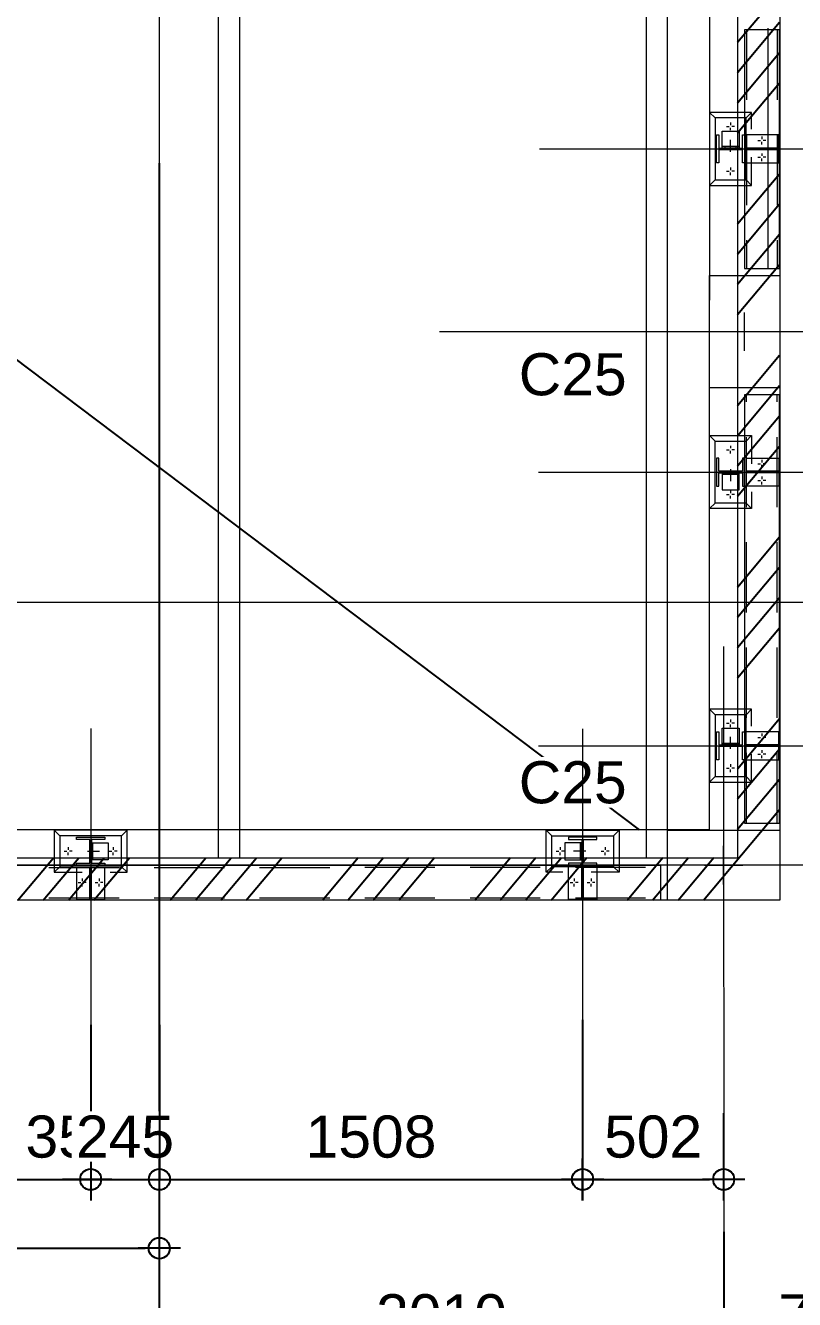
# Model space of a CAD drawing. Header units: millimetres. Extents: x 652937 to 1670132, y 1473552 to 2851037.
# Drawn here: x 663489.896 to 663492.635, y 1524595.5 to 1524600.038 of the extents above; entities that cross this region are included whole.
import ezdxf

# ---------------------------------------------------------------- set-up
doc = ezdxf.new("R2010")
doc.units = ezdxf.units.MM
for name, pattern in [('Grid Line', [22.225, 12.7, -3.175, 3.175, -3.175]), ('HIDDEN', [0.375, 0.25, -0.125]), ('XKITLINE00', [0]), ('XKITLINE02', [4, 2, -2])]:
    doc.linetypes.add(name, pattern=pattern)
doc.layers.get('Defpoints').update_dxf_attribs({"color": 255})
for name, color, linetype, lineweight in [('A-010-M_LINE', 3, 'Continuous', 9), ('A-230-M_FLOOR', 2, 'Continuous', 25), ('A-WALL', 2, 'Continuous', 25), ('Bolt', 7, 'Continuous', 0), ('Part', 2, 'Continuous', 0), ('S-230-A-FLOOR', 2, 'Continuous', 9), ('S-GRID', 1, 'Continuous', 9)]:
    doc.layers.add(name, color=color, linetype=linetype, lineweight=lineweight)
for name, color, linetype in [('DIM', 1, 'Continuous'), ('TEXT', 3, 'Continuous'), ('VPORT', 250, 'Continuous')]:
    doc.layers.add(name, color=color, linetype=linetype)
doc.styles.add('Arial', font='arial.ttf')
doc.dimstyles.new('Dim-Cen', dxfattribs={"dimscale": 0.05, "dimtxt": 3, "dimasz": 1, "dimexe": 0, "dimexo": 1, "dimgap": 1.5, "dimtad": 1, "dimdec": 0, "dimlfac": 1000, "dimzin": 1, "dimdsep": 46, "dimtxsty": 'Arial', "dimblk": 'CEN1', "dimcen": 0.09, "dimclrd": 1, "dimclre": 49, "dimclrt": 3, "dimadec": 0, "dimazin": 0, "dimtfac": 1, "dimtdec": 0, "dimtix": 1, "dimtofl": 0, "dimtmove": 2, "dimatfit": 3, "dimfxl": 1, "dimtfill": 1, "dimtolj": 1, "dimtzin": 0, "dimarcsym": 1})

# ---------------------------------------------------------------- blocks, each defined once
blk = doc.blocks.new('opening')
at = {"layer": 'A-230-M_FLOOR', "color": 15, "linetype": 'HIDDEN', "ltscale": 30}
blk.add_line((6.9573, -9.8109), (11.8381, -3.3459), dxfattribs=at)
blk = doc.blocks.new('C25')
at = {"layer": 'S-230-A-FLOOR', "color": 251}
for p, q in [((0, 0.0686), (0, -0.0686)), ((-0.0686, 0), (0.0686, 0))]:
    blk.add_line(p, q, dxfattribs=at)
at = {"layer": 'S-230-A-FLOOR', "color": 11, "linetype": 'HIDDEN', "ltscale": 5}
blk.add_lwpolyline([(0.125, 0.2), (0.125, -0.2), (-0.125, -0.2), (-0.125, 0.2)], close=True, dxfattribs=at)
blk = doc.blocks.new('1')
at = {"layer": 'A-010-M_LINE', "color": 252}
for p, q in [((274198, -50381.4), (279178, -50381.4)), ((274198, -50456.4), (279178, -50456.4)), ((274198, -51905.5), (278073.2, -51905.5)), ((274198, -51980.5), (278073.2, -51980.5))]:
    blk.add_line(p, q, dxfattribs=at)
blk = doc.blocks.new('CEN1')
at = {"color": 1}
for p, q in [((0, 1.5), (0, -1.5)), ((1.5, 0), (-1.5, 0))]:
    blk.add_line(p, q, dxfattribs=at)
at = {"color": 3}
blk.add_circle((0, 0), 0.75, dxfattribs=at)
blk = doc.blocks.new('*D71')
at = {"color": 49, "lineweight": -2, "transparency": 16777216}
for p, q in [((663490.3724, 1524599.5481), (663490.3724, 1524595.6824)), ((663487.8779, 1524596.1322), (663487.8779, 1524595.6824))]:
    blk.add_line(p, q, dxfattribs=at)
at = {"color": 1, "lineweight": -2, "transparency": 16777216}
blk.add_line((663487.9279, 1524595.6824), (663490.3224, 1524595.6824), dxfattribs=at)
at = {"layer": 'Defpoints', "color": 0, "transparency": 16777216}
for p in [(663490.3724, 1524599.5981), (663487.8779, 1524596.1822), (663490.3724, 1524595.6824)]:
    blk.add_point(p, dxfattribs=at)
at = {"color": 1, "lineweight": -2, "transparency": 16777216, "xscale": 0.05, "yscale": 0.05, "zscale": 0.05, "rotation": 180}
blk.add_blockref('CEN1', (663487.8779, 1524595.6824), dxfattribs=at)
at = {"color": 1, "lineweight": -2, "transparency": 16777216, "xscale": 0.05, "yscale": 0.05, "zscale": 0.05}
blk.add_blockref('CEN1', (663490.3724, 1524595.6824), dxfattribs=at)
at = {"color": 3, "transparency": 16777216, "insert": (663489.1251, 1524595.834), "char_height": 0.15, "attachment_point": 5, "style": 'Arial', "bg_fill": 3, "box_fill_scale": 1.1, "bg_fill_color": 256, "bg_fill_true_color": 13158600, "bg_fill_transparency": 0}
blk.add_mtext('\\A1;2495', dxfattribs=at)
blk = doc.blocks.new('*D72')
at = {"color": 49, "lineweight": -2, "transparency": 16777216}
for p, q in [((663492.3829, 1524595.7407), (663492.3829, 1524595.291)), ((663490.3724, 1524595.6846), (663490.3724, 1524595.291))]:
    blk.add_line(p, q, dxfattribs=at)
at = {"color": 1, "lineweight": -2, "transparency": 16777216}
blk.add_line((663490.4224, 1524595.291), (663492.3329, 1524595.291), dxfattribs=at)
at = {"layer": 'Defpoints', "color": 0, "transparency": 16777216}
for p in [(663492.3829, 1524595.7907), (663490.3724, 1524595.7346), (663492.3829, 1524595.291)]:
    blk.add_point(p, dxfattribs=at)
at = {"color": 1, "lineweight": -2, "transparency": 16777216, "xscale": 0.05, "yscale": 0.05, "zscale": 0.05, "rotation": 180}
blk.add_blockref('CEN1', (663490.3724, 1524595.291), dxfattribs=at)
at = {"color": 1, "lineweight": -2, "transparency": 16777216, "xscale": 0.05, "yscale": 0.05, "zscale": 0.05}
blk.add_blockref('CEN1', (663492.3829, 1524595.291), dxfattribs=at)
at = {"color": 3, "transparency": 16777216, "insert": (663491.3776, 1524595.4426), "char_height": 0.15, "attachment_point": 5, "style": 'Arial', "bg_fill": 3, "box_fill_scale": 1.1, "bg_fill_color": 256, "bg_fill_true_color": 13158600, "bg_fill_transparency": 0}
blk.add_mtext('\\A1;2010', dxfattribs=at)
blk = doc.blocks.new('*D73')
at = {"color": 49, "lineweight": -2, "transparency": 16777216}
for p, q in [((663493.1229, 1524595.9833), (663493.1229, 1524595.291)), ((663492.3829, 1524595.7407), (663492.3829, 1524595.291))]:
    blk.add_line(p, q, dxfattribs=at)
at = {"color": 1, "lineweight": -2, "transparency": 16777216}
blk.add_line((663492.4329, 1524595.291), (663493.0729, 1524595.291), dxfattribs=at)
at = {"layer": 'Defpoints', "color": 0, "transparency": 16777216}
for p in [(663493.1229, 1524596.0333), (663492.3829, 1524595.7907), (663493.1229, 1524595.291)]:
    blk.add_point(p, dxfattribs=at)
at = {"color": 1, "lineweight": -2, "transparency": 16777216, "xscale": 0.05, "yscale": 0.05, "zscale": 0.05, "rotation": 180}
blk.add_blockref('CEN1', (663492.3829, 1524595.291), dxfattribs=at)
at = {"color": 1, "lineweight": -2, "transparency": 16777216, "xscale": 0.05, "yscale": 0.05, "zscale": 0.05}
blk.add_blockref('CEN1', (663493.1229, 1524595.291), dxfattribs=at)
at = {"color": 3, "transparency": 16777216, "insert": (663492.7529, 1524595.4426), "char_height": 0.15, "attachment_point": 5, "style": 'Arial', "bg_fill": 3, "box_fill_scale": 1.1, "bg_fill_color": 256, "bg_fill_true_color": 13158600, "bg_fill_transparency": 0}
blk.add_mtext('\\A1;740', dxfattribs=at)
blk = doc.blocks.new('*D412')
at = {"color": 49, "lineweight": -2, "transparency": 16777216}
for p, q in [((663491.8805, 1524596.4959), (663491.8805, 1524595.9276)), ((663488.3772, 1524596.4827), (663488.3772, 1524595.9276))]:
    blk.add_line(p, q, dxfattribs=at)
at = {"color": 1, "lineweight": -2, "transparency": 16777216}
blk.add_line((663488.4272, 1524595.9276), (663491.8305, 1524595.9276), dxfattribs=at)
at = {"layer": 'Defpoints', "color": 0, "transparency": 16777216}
for p in [(663488.3772, 1524596.5327), (663491.8805, 1524596.5459), (663491.8805, 1524595.9276)]:
    blk.add_point(p, dxfattribs=at)
at = {"color": 1, "lineweight": -2, "transparency": 16777216, "xscale": 0.05, "yscale": 0.05, "zscale": 0.05, "rotation": 180}
blk.add_blockref('CEN1', (663488.3772, 1524595.9276), dxfattribs=at)
at = {"color": 1, "lineweight": -2, "transparency": 16777216, "xscale": 0.05, "yscale": 0.05, "zscale": 0.05}
blk.add_blockref('CEN1', (663491.8805, 1524595.9276), dxfattribs=at)
at = {"color": 3, "transparency": 16777216, "insert": (663490.1289, 1524596.0792), "char_height": 0.15, "attachment_point": 5, "style": 'Arial', "bg_fill": 3, "box_fill_scale": 1.1, "bg_fill_color": 256, "bg_fill_true_color": 13158600, "bg_fill_transparency": 0}
blk.add_mtext('\\A1;3503', dxfattribs=at)
blk = doc.blocks.new('*D413')
at = {"color": 49, "lineweight": -2, "transparency": 16777216}
for p, q in [((663491.8805, 1524596.4959), (663491.8805, 1524595.9276)), ((663492.3828, 1524596.1638), (663492.3828, 1524595.9276))]:
    blk.add_line(p, q, dxfattribs=at)
at = {"color": 1, "lineweight": -2, "transparency": 16777216}
blk.add_line((663491.9305, 1524595.9276), (663492.3328, 1524595.9276), dxfattribs=at)
at = {"layer": 'Defpoints', "color": 0, "transparency": 16777216}
for p in [(663491.8805, 1524596.5459), (663492.3828, 1524596.2138), (663492.3828, 1524595.9276)]:
    blk.add_point(p, dxfattribs=at)
at = {"color": 1, "lineweight": -2, "transparency": 16777216, "xscale": 0.05, "yscale": 0.05, "zscale": 0.05, "rotation": 180}
blk.add_blockref('CEN1', (663491.8805, 1524595.9276), dxfattribs=at)
at = {"color": 1, "lineweight": -2, "transparency": 16777216, "xscale": 0.05, "yscale": 0.05, "zscale": 0.05}
blk.add_blockref('CEN1', (663492.3828, 1524595.9276), dxfattribs=at)
at = {"color": 3, "transparency": 16777216, "insert": (663492.1316, 1524596.0792), "char_height": 0.15, "attachment_point": 5, "style": 'Arial', "bg_fill": 3, "box_fill_scale": 1.1, "bg_fill_color": 256, "bg_fill_true_color": 13158600, "bg_fill_transparency": 0}
blk.add_mtext('\\A1;502', dxfattribs=at)
blk = doc.blocks.new('3')
at = {"layer": 'Bolt', "color": 11, "linetype": 'XKITLINE00', "lineweight": 0}
for p, q in [((-192.96, -45.315), (-192.914, -45.315)), ((-192.89, -45.245), (-192.89, -45.292)), ((-192.89, -45.385), (-192.89, -45.339)), ((-192.82, -45.315), (-192.867, -45.315)), ((-193.518, -45.565), (-193.471, -45.565)), ((-193.518, -45.565), (-193.471, -45.565)), ((-193.448, -45.495), (-193.448, -45.542)), ((-193.448, -45.495), (-193.448, -45.542)), ((-193.448, -45.635), (-193.448, -45.589)), ((-193.448, -45.635), (-193.448, -45.589)), ((-193.378, -45.565), (-193.424, -45.565)), ((-193.378, -45.565), (-193.424, -45.565)), ((-193.448, -45.795), (-193.448, -45.842)), ((-193.448, -45.795), (-193.448, -45.842)), ((-193.518, -45.865), (-193.471, -45.865)), ((-193.518, -45.865), (-193.471, -45.865)), ((-193.448, -45.935), (-193.448, -45.889)), ((-193.448, -45.935), (-193.448, -45.889)), ((-193.378, -45.865), (-193.424, -45.865)), ((-193.378, -45.865), (-193.424, -45.865)), ((-192.89, -46.045), (-192.89, -46.092)), ((-192.96, -46.115), (-192.914, -46.115)), ((-192.89, -46.185), (-192.89, -46.139)), ((-192.82, -46.115), (-192.867, -46.115)), ((-192.89, -54.008), (-192.89, -54.054)), ((-192.96, -54.078), (-192.914, -54.078)), ((-192.89, -54.148), (-192.89, -54.101)), ((-192.82, -54.078), (-192.867, -54.078)), ((-193.518, -54.328), (-193.471, -54.328)), ((-193.518, -54.328), (-193.471, -54.328)), ((-193.448, -54.258), (-193.448, -54.304)), ((-193.448, -54.258), (-193.448, -54.304)), ((-193.448, -54.398), (-193.448, -54.351)), ((-193.448, -54.398), (-193.448, -54.351)), ((-193.378, -54.328), (-193.424, -54.328)), ((-193.378, -54.328), (-193.424, -54.328)), ((-193.518, -54.628), (-193.471, -54.628)), ((-193.518, -54.628), (-193.471, -54.628)), ((-193.448, -54.558), (-193.448, -54.604)), ((-193.448, -54.558), (-193.448, -54.604)), ((-193.448, -54.698), (-193.448, -54.651)), ((-193.448, -54.698), (-193.448, -54.651)), ((-193.378, -54.628), (-193.424, -54.628)), ((-193.378, -54.628), (-193.424, -54.628)), ((-192.96, -54.878), (-192.914, -54.878)), ((-192.89, -54.808), (-192.89, -54.854)), ((-192.89, -54.948), (-192.89, -54.901)), ((-192.82, -54.878), (-192.867, -54.878)), ((-191.481, -57.113), (-191.435, -57.113)), ((-191.411, -57.043), (-191.411, -57.09)), ((-191.411, -57.183), (-191.411, -57.137)), ((-191.341, -57.113), (-191.388, -57.113)), ((-190.681, -57.113), (-190.635, -57.113)), ((-190.611, -57.043), (-190.611, -57.09)), ((-190.611, -57.183), (-190.611, -57.137)), ((-190.541, -57.113), (-190.588, -57.113)), ((-186.607, -57.113), (-186.56, -57.113)), ((-186.537, -57.043), (-186.537, -57.09)), ((-186.537, -57.183), (-186.537, -57.137)), ((-186.467, -57.113), (-186.513, -57.113)), ((-185.807, -57.113), (-185.76, -57.113)), ((-185.737, -57.043), (-185.737, -57.09)), ((-185.737, -57.183), (-185.737, -57.137)), ((-185.667, -57.113), (-185.713, -57.113)), ((-180.849, -57.113), (-180.803, -57.113)), ((-180.779, -57.043), (-180.779, -57.09)), ((-180.779, -57.183), (-180.779, -57.137)), ((-180.709, -57.113), (-180.756, -57.113)), ((-180.049, -57.113), (-180.003, -57.113)), ((-179.979, -57.043), (-179.979, -57.09)), ((-179.979, -57.183), (-179.979, -57.137)), ((-179.909, -57.113), (-179.956, -57.113)), ((-191.161, -57.601), (-191.161, -57.647)), ((-191.161, -57.601), (-191.161, -57.647)), ((-190.861, -57.601), (-190.861, -57.647)), ((-190.861, -57.601), (-190.861, -57.647)), ((-186.287, -57.601), (-186.287, -57.647)), ((-186.287, -57.601), (-186.287, -57.647)), ((-185.987, -57.601), (-185.987, -57.647)), ((-185.987, -57.601), (-185.987, -57.647)), ((-180.529, -57.601), (-180.529, -57.647)), ((-180.529, -57.601), (-180.529, -57.647)), ((-180.229, -57.601), (-180.229, -57.647)), ((-180.229, -57.601), (-180.229, -57.647)), ((-191.231, -57.671), (-191.185, -57.671)), ((-191.231, -57.671), (-191.185, -57.671)), ((-191.161, -57.741), (-191.161, -57.694)), ((-191.161, -57.741), (-191.161, -57.694)), ((-191.091, -57.671), (-191.138, -57.671)), ((-191.091, -57.671), (-191.138, -57.671)), ((-190.931, -57.671), (-190.885, -57.671)), ((-190.931, -57.671), (-190.885, -57.671)), ((-190.861, -57.741), (-190.861, -57.694)), ((-190.861, -57.741), (-190.861, -57.694)), ((-190.791, -57.671), (-190.838, -57.671)), ((-190.791, -57.671), (-190.838, -57.671)), ((-186.357, -57.671), (-186.31, -57.671)), ((-186.357, -57.671), (-186.31, -57.671)), ((-186.287, -57.741), (-186.287, -57.694)), ((-186.287, -57.741), (-186.287, -57.694)), ((-186.217, -57.671), (-186.263, -57.671)), ((-186.217, -57.671), (-186.263, -57.671)), ((-186.057, -57.671), (-186.01, -57.671)), ((-186.057, -57.671), (-186.01, -57.671)), ((-185.987, -57.741), (-185.987, -57.694)), ((-185.987, -57.741), (-185.987, -57.694)), ((-185.917, -57.671), (-185.963, -57.671)), ((-185.917, -57.671), (-185.963, -57.671)), ((-180.599, -57.671), (-180.553, -57.671)), ((-180.599, -57.671), (-180.553, -57.671)), ((-180.529, -57.741), (-180.529, -57.694)), ((-180.529, -57.741), (-180.529, -57.694)), ((-180.459, -57.671), (-180.506, -57.671)), ((-180.459, -57.671), (-180.506, -57.671)), ((-180.299, -57.671), (-180.253, -57.671)), ((-180.299, -57.671), (-180.253, -57.671)), ((-180.229, -57.741), (-180.229, -57.694)), ((-180.229, -57.741), (-180.229, -57.694)), ((-180.159, -57.671), (-180.206, -57.671)), ((-180.159, -57.671), (-180.206, -57.671))]:
    blk.add_line(p, q, dxfattribs=at)
at = {"layer": 'Bolt', "color": 11, "linetype": 'XKITLINE02', "lineweight": 0}
for p, q in [((-192.988, -45.73), (-192.988, -45.755)), ((-192.925, -45.7), (-192.925, -45.73)), ((-192.89, -45.661), (-192.89, -45.875)), ((-192.855, -45.7), (-192.855, -45.73)), ((-192.793, -45.73), (-192.793, -45.755)), ((-192.988, -54.463), (-192.988, -54.438)), ((-192.89, -54.532), (-192.89, -54.318)), ((-192.793, -54.463), (-192.793, -54.438)), ((-192.925, -54.493), (-192.925, -54.463)), ((-192.855, -54.493), (-192.855, -54.463)), ((-191.066, -57.113), (-190.851, -57.113)), ((-191.026, -57.078), (-190.996, -57.078)), ((-191.026, -57.148), (-190.996, -57.148)), ((-190.996, -57.016), (-190.971, -57.016)), ((-186.082, -57.113), (-186.297, -57.113)), ((-186.152, -57.016), (-186.177, -57.016)), ((-186.122, -57.078), (-186.152, -57.078)), ((-186.122, -57.148), (-186.152, -57.148)), ((-180.434, -57.113), (-180.219, -57.113)), ((-180.394, -57.078), (-180.364, -57.078)), ((-180.394, -57.148), (-180.364, -57.148)), ((-180.364, -57.016), (-180.339, -57.016)), ((-190.996, -57.211), (-190.971, -57.211)), ((-186.152, -57.211), (-186.177, -57.211)), ((-180.364, -57.211), (-180.339, -57.211))]:
    blk.add_line(p, q, dxfattribs=at)
at = {"layer": 'Part', "color": 251, "linetype": 'HIDDEN', "lineweight": 0, "ltscale": 5}
for p, q in [((-193.722, -35.598), (-193.721, -55.853)), ((-193.177, -35.598), (-193.176, -55.853)), ((-192.387, -57.398), (-184.762, -57.398)), ((-178.257, -57.398), (-182.512, -57.398)), ((-192.387, -57.943), (-184.762, -57.943)), ((-178.257, -57.943), (-182.512, -57.943))]:
    blk.add_line(p, q, dxfattribs=at)
at = {"layer": 'Part', "color": 2, "linetype": 'HIDDEN', "lineweight": 0}
for p, q in [((-193.165, -45.165), (-193.265, -45.065)), ((-193.265, -46.365), (-193.165, -46.265)), ((-193.265, -53.828), (-193.165, -53.928)), ((-193.165, -55.028), (-193.265, -55.128)), ((-191.561, -57.388), (-191.661, -57.488)), ((-190.361, -57.488), (-190.461, -57.388)), ((-186.787, -57.488), (-186.687, -57.388)), ((-185.587, -57.388), (-185.487, -57.488)), ((-180.929, -57.388), (-181.029, -57.488)), ((-179.729, -57.488), (-179.829, -57.388))]:
    blk.add_line(p, q, dxfattribs=at)
at = {"layer": 'Part', "color": 2, "lineweight": 0}
for p, q in [((-192.515, -45.065), (-192.615, -45.165)), ((-193.04, -45.755), (-192.74, -45.755)), ((-192.615, -46.265), (-192.515, -46.365)), ((-192.615, -53.928), (-192.515, -53.828)), ((-193.04, -54.438), (-192.74, -54.438)), ((-192.515, -55.128), (-192.615, -55.028)), ((-191.661, -56.738), (-191.561, -56.838)), ((-190.461, -56.838), (-190.361, -56.738)), ((-186.687, -56.838), (-186.787, -56.738)), ((-185.487, -56.738), (-185.587, -56.838)), ((-181.029, -56.738), (-180.929, -56.838)), ((-179.829, -56.838), (-179.729, -56.738)), ((-190.971, -57.263), (-190.971, -56.963)), ((-186.177, -57.263), (-186.177, -56.963)), ((-180.339, -57.263), (-180.339, -56.963))]:
    blk.add_line(p, q, dxfattribs=at)
at = {"layer": 'Part', "color": 2, "linetype": 'XKITLINE02', "lineweight": 0}
for p, q in [((-193.748, -45.7), (-193.165, -45.7)), ((-193.748, -45.73), (-193.165, -45.73)), ((-193.748, -54.463), (-193.165, -54.463)), ((-193.748, -54.493), (-193.165, -54.493)), ((-191.026, -57.971), (-191.026, -57.388)), ((-190.996, -57.971), (-190.996, -57.388)), ((-186.152, -57.971), (-186.152, -57.388)), ((-186.122, -57.971), (-186.122, -57.388)), ((-180.394, -57.971), (-180.394, -57.388)), ((-180.364, -57.971), (-180.364, -57.388))]:
    blk.add_line(p, q, dxfattribs=at)
at = {"layer": 'Part', "color": 11, "linetype": 'XKITLINE02', "lineweight": 0}
for p, q in [((-193.283, -45.73), (-193.283, -45.7)), ((-193.04, -45.73), (-192.74, -45.73)), ((-193.283, -54.463), (-193.283, -54.493)), ((-193.04, -54.463), (-192.74, -54.463)), ((-190.996, -57.263), (-190.996, -56.963)), ((-186.152, -57.263), (-186.152, -56.963)), ((-180.364, -57.263), (-180.364, -56.963)), ((-190.996, -57.506), (-191.026, -57.506)), ((-186.152, -57.506), (-186.122, -57.506)), ((-180.364, -57.506), (-180.394, -57.506))]:
    blk.add_line(p, q, dxfattribs=at)
at = {"layer": 'Part', "color": 11, "linetype": 'XKITLINE00', "lineweight": 0}
blk.add_line((-182.502, -57.983), (-182.502, -57.983), dxfattribs=at)
at = {"layer": 'Part', "color": 4, "lineweight": 0}
blk.add_lwpolyline([(-193.761, -55.863), (-193.762, -35.598), (-193.137, -35.598), (-193.136, -55.863)], close=True, dxfattribs=at)
at = {"layer": 'Part', "color": 2, "linetype": 'HIDDEN', "lineweight": 0}
for points in [[(-193.137, -45.065), (-193.265, -45.065), (-193.265, -46.365), (-193.137, -46.365)], [(-193.137, -55.128), (-193.265, -55.128), (-193.265, -53.828), (-193.137, -53.828)], [(-191.661, -57.36), (-191.661, -57.488), (-190.361, -57.488), (-190.361, -57.36)], [(-185.487, -57.36), (-185.487, -57.488), (-186.787, -57.488), (-186.787, -57.36)], [(-181.029, -57.36), (-181.029, -57.488), (-179.729, -57.488), (-179.729, -57.36)]]:
    blk.add_lwpolyline(points, dxfattribs=at)
at = {"layer": 'Part', "color": 2, "lineweight": 0}
for points in [[(-193.137, -46.365), (-192.515, -46.365), (-192.515, -45.065), (-193.137, -45.065)], [(-192.74, -45.73), (-192.74, -46.03), (-193.04, -46.03), (-193.04, -45.73)], [(-193.137, -53.828), (-192.515, -53.828), (-192.515, -55.128), (-193.137, -55.128)], [(-192.74, -54.463), (-192.74, -54.163), (-193.04, -54.163), (-193.04, -54.463)], [(-190.361, -57.36), (-190.361, -56.738), (-191.661, -56.738), (-191.661, -57.36)], [(-186.787, -57.36), (-186.787, -56.738), (-185.487, -56.738), (-185.487, -57.36)], [(-179.729, -57.36), (-179.729, -56.738), (-181.029, -56.738), (-181.029, -57.36)], [(-190.996, -56.963), (-190.696, -56.963), (-190.696, -57.263), (-190.996, -57.263)], [(-186.152, -56.963), (-186.452, -56.963), (-186.452, -57.263), (-186.152, -57.263)], [(-180.364, -56.963), (-180.064, -56.963), (-180.064, -57.263), (-180.364, -57.263)]]:
    blk.add_lwpolyline(points, dxfattribs=at)
for points in [[(-193.165, -45.165), (-193.165, -46.265), (-192.615, -46.265), (-192.615, -45.165)], [(-192.68, -45.965), (-192.68, -45.73), (-193.1, -45.73), (-193.1, -45.965), (-193.14, -45.965), (-193.14, -45.465), (-193.1, -45.465), (-193.1, -45.7), (-192.68, -45.7), (-192.68, -45.465), (-192.64, -45.465), (-192.64, -45.965)], [(-193.165, -55.028), (-193.165, -53.928), (-192.615, -53.928), (-192.615, -55.028)], [(-192.68, -54.228), (-192.68, -54.463), (-193.1, -54.463), (-193.1, -54.228), (-193.14, -54.228), (-193.14, -54.728), (-193.1, -54.728), (-193.1, -54.493), (-192.68, -54.493), (-192.68, -54.728), (-192.64, -54.728), (-192.64, -54.228)], [(-191.561, -57.388), (-190.461, -57.388), (-190.461, -56.838), (-191.561, -56.838)], [(-190.761, -56.903), (-190.996, -56.903), (-190.996, -57.323), (-190.761, -57.323), (-190.761, -57.363), (-191.261, -57.363), (-191.261, -57.323), (-191.026, -57.323), (-191.026, -56.903), (-191.261, -56.903), (-191.261, -56.863), (-190.761, -56.863)], [(-185.587, -57.388), (-186.687, -57.388), (-186.687, -56.838), (-185.587, -56.838)], [(-186.387, -56.903), (-186.152, -56.903), (-186.152, -57.323), (-186.387, -57.323), (-186.387, -57.363), (-185.887, -57.363), (-185.887, -57.323), (-186.122, -57.323), (-186.122, -56.903), (-185.887, -56.903), (-185.887, -56.863), (-186.387, -56.863)], [(-180.929, -57.388), (-179.829, -57.388), (-179.829, -56.838), (-180.929, -56.838)], [(-180.129, -56.903), (-180.364, -56.903), (-180.364, -57.323), (-180.129, -57.323), (-180.129, -57.363), (-180.629, -57.363), (-180.629, -57.323), (-180.394, -57.323), (-180.394, -56.903), (-180.629, -56.903), (-180.629, -56.863), (-180.129, -56.863)]]:
    blk.add_lwpolyline(points, close=True, dxfattribs=at)
at = {"layer": 'Part', "color": 2, "linetype": 'XKITLINE02', "lineweight": 0}
for points in [[(-193.165, -45.465), (-193.748, -45.465), (-193.748, -45.965), (-193.165, -45.965)], [(-193.165, -54.728), (-193.748, -54.728), (-193.748, -54.228), (-193.165, -54.228)], [(-191.261, -57.388), (-191.261, -57.971), (-190.761, -57.971), (-190.761, -57.388)], [(-185.887, -57.388), (-185.887, -57.971), (-186.387, -57.971), (-186.387, -57.388)], [(-180.629, -57.388), (-180.629, -57.971), (-180.129, -57.971), (-180.129, -57.388)]]:
    blk.add_lwpolyline(points, dxfattribs=at)
at = {"layer": 'Part', "color": 4, "lineweight": 0}
for points in [[(-184.762, -57.983), (-184.762, -57.358), (-192.387, -57.358), (-192.387, -57.983), (-184.762, -57.983)], [(-178.257, -57.983), (-178.257, -57.358), (-182.512, -57.358), (-182.512, -57.983), (-178.257, -57.983)]]:
    blk.add_lwpolyline(points, dxfattribs=at)
blk = doc.blocks.new('*D2390')
at = {"color": 49, "lineweight": -2, "transparency": 16777216}
for p, q in [((663490.128, 1524596.4777), (663490.128, 1524595.9276)), ((663490.3728, 1524596.4777), (663490.3728, 1524595.9276))]:
    blk.add_line(p, q, dxfattribs=at)
at = {"color": 1, "lineweight": -2, "transparency": 16777216}
for p, q in [((663490.078, 1524595.9276), (663490.028, 1524595.9276)), ((663490.4228, 1524595.9276), (663490.4728, 1524595.9276))]:
    blk.add_line(p, q, dxfattribs=at)
at = {"layer": 'Defpoints', "color": 0, "transparency": 16777216}
for p in [(663490.128, 1524596.5277), (663490.3728, 1524596.5277), (663490.3728, 1524595.9276)]:
    blk.add_point(p, dxfattribs=at)
at = {"color": 1, "lineweight": -2, "transparency": 16777216, "xscale": 0.05, "yscale": 0.05, "zscale": 0.05}
blk.add_blockref('CEN1', (663490.128, 1524595.9276), dxfattribs=at)
at = {"color": 1, "lineweight": -2, "transparency": 16777216, "xscale": 0.05, "yscale": 0.05, "zscale": 0.05, "rotation": 180}
blk.add_blockref('CEN1', (663490.3728, 1524595.9276), dxfattribs=at)
at = {"color": 3, "transparency": 16777216, "insert": (663490.2504, 1524596.0792), "char_height": 0.15, "attachment_point": 5, "style": 'Arial', "bg_fill": 3, "box_fill_scale": 1.1, "bg_fill_color": 256, "bg_fill_true_color": 13158600, "bg_fill_transparency": 0}
blk.add_mtext('\\A1;245', dxfattribs=at)
blk = doc.blocks.new('*D2391')
at = {"color": 49, "lineweight": -2, "transparency": 16777216}
for p, q in [((663490.3728, 1524596.3731), (663490.3728, 1524595.9276)), ((663491.8805, 1524596.3731), (663491.8805, 1524595.9276))]:
    blk.add_line(p, q, dxfattribs=at)
at = {"color": 1, "lineweight": -2, "transparency": 16777216}
blk.add_line((663490.4228, 1524595.9276), (663491.8305, 1524595.9276), dxfattribs=at)
at = {"layer": 'Defpoints', "color": 0, "transparency": 16777216}
for p in [(663490.3728, 1524596.4231), (663491.8805, 1524596.4231), (663491.8805, 1524595.9276)]:
    blk.add_point(p, dxfattribs=at)
at = {"color": 1, "lineweight": -2, "transparency": 16777216, "xscale": 0.05, "yscale": 0.05, "zscale": 0.05, "rotation": 180}
blk.add_blockref('CEN1', (663490.3728, 1524595.9276), dxfattribs=at)
at = {"color": 1, "lineweight": -2, "transparency": 16777216, "xscale": 0.05, "yscale": 0.05, "zscale": 0.05}
blk.add_blockref('CEN1', (663491.8805, 1524595.9276), dxfattribs=at)
at = {"color": 3, "transparency": 16777216, "insert": (663491.1267, 1524596.0792), "char_height": 0.15, "attachment_point": 5, "style": 'Arial', "bg_fill": 3, "box_fill_scale": 1.1, "bg_fill_color": 256, "bg_fill_true_color": 13158600, "bg_fill_transparency": 0}
blk.add_mtext('\\A1;1508', dxfattribs=at)

msp = doc.modelspace()

# ---------------------------------------------------------------- hatches: boundary and pattern name
at = {"layer": 'TEXT'}
h = msp.add_hatch(dxfattribs=at)
h.set_pattern_fill('ANSI34', color=250, scale=0.021831, angle=305.769)
h.set_pattern_definition([(230.0083, (663488.8553, 1524590.21465), (0.318622, -0.267277), []), (230.0083, (663488.75766, 1524590.2061), (0.318622, -0.267277), []), (230.0083, (663488.66, 1524590.19753), (0.318622, -0.267277), []), (230.0083, (663488.56236, 1524590.18897), (0.318622, -0.267277), [])])
h.paths.add_polyline_path([(663480.7224, 1524597.0722), (663480.7207, 1524613.6271), (663492.4307, 1524613.6289), (663492.4324, 1524597.074)], flags=16)
h.paths.add_polyline_path([(663480.5724, 1524596.9222), (663480.5716, 1524613.778), (663492.5811, 1524613.7782), (663492.582, 1524596.9224)])
at = {"layer": 'VPORT'}
h = msp.add_hatch(dxfattribs=at)
h.set_pattern_fill('ANGLE', color=6)
h.set_pattern_definition([(235.288, (663627.358, 1524790.5456), (5.74185, -3.9776), [5.08, -1.905]), (325.288, (663627.358, 1524790.5456), (3.9776, 5.74185), [5.08, -1.905])])
h.paths.add_polyline_path([(663617.8537, 1524792.0691), (663619.0867, 1524791.215), (663617.3783, 1524788.7489), (663616.1453, 1524789.603)])
edge = h.paths.add_edge_path(flags=16)
edge.add_line((663617.5126, 1524790.4806), (663617.7194, 1524790.3374))
edge = h.paths.add_edge_path(flags=16)
edge.add_line((663617.5444, 1524790.3056), (663617.6876, 1524790.5124))
h.paths.add_polyline_path([(663612.4437, 1524784.2591), (663613.6767, 1524783.405), (663611.9683, 1524780.9389), (663610.7353, 1524781.793)])
edge = h.paths.add_edge_path(flags=16)
edge.add_line((663612.1026, 1524782.6706), (663612.3094, 1524782.5274))
edge = h.paths.add_edge_path(flags=16)
edge.add_line((663612.1344, 1524782.4956), (663612.2776, 1524782.7024))
h.paths.add_polyline_path([(663604.7567, 1524773.1621), (663605.9897, 1524772.308), (663604.2813, 1524769.8419), (663603.0483, 1524770.696)])
edge = h.paths.add_edge_path(flags=16)
edge.add_line((663604.4156, 1524771.5736), (663604.6224, 1524771.4304))
edge = h.paths.add_edge_path(flags=16)
edge.add_line((663604.4474, 1524771.3986), (663604.5906, 1524771.6054))
h.paths.add_polyline_path([(663599.8027, 1524766.0101), (663601.0357, 1524765.156), (663599.3273, 1524762.6899), (663598.0943, 1524763.544)])
edge = h.paths.add_edge_path(flags=16)
edge.add_line((663599.4616, 1524764.4216), (663599.6684, 1524764.2784))
edge = h.paths.add_edge_path(flags=16)
edge.add_line((663599.4934, 1524764.2466), (663599.6366, 1524764.4534))
h.paths.add_polyline_path([(663592.6837, 1524755.7351), (663593.9167, 1524754.881), (663592.2083, 1524752.4149), (663590.9753, 1524753.269)])
edge = h.paths.add_edge_path(flags=16)
edge.add_line((663592.3426, 1524754.1466), (663592.5494, 1524754.0034))
edge = h.paths.add_edge_path(flags=16)
edge.add_line((663592.3744, 1524753.9716), (663592.5176, 1524754.1784))
h.paths.add_polyline_path([(663585.2817, 1524745.0491), (663586.5147, 1524744.195), (663584.8063, 1524741.7289), (663583.5733, 1524742.583)])
edge = h.paths.add_edge_path(flags=16)
edge.add_line((663584.9406, 1524743.4606), (663585.1474, 1524743.3174))
edge = h.paths.add_edge_path(flags=16)
edge.add_line((663584.9724, 1524743.2856), (663585.1156, 1524743.4924))
h.paths.add_polyline_path([(663578.7897, 1524735.6781), (663580.0227, 1524734.824), (663578.3143, 1524732.3579), (663577.0813, 1524733.212)])
edge = h.paths.add_edge_path(flags=16)
edge.add_line((663578.4486, 1524734.0896), (663578.6554, 1524733.9464))
edge = h.paths.add_edge_path(flags=16)
edge.add_line((663578.4804, 1524733.9146), (663578.6236, 1524734.1214))
h.paths.add_polyline_path([(663572.2977, 1524726.3071), (663573.5307, 1524725.453), (663571.8223, 1524722.9869), (663570.5893, 1524723.841)])
edge = h.paths.add_edge_path(flags=16)
edge.add_line((663571.9566, 1524724.7186), (663572.1634, 1524724.5754))
edge = h.paths.add_edge_path(flags=16)
edge.add_line((663571.9884, 1524724.5436), (663572.1316, 1524724.7504))
h.paths.add_polyline_path([(663565.8057, 1524716.9351), (663567.0387, 1524716.081), (663565.3303, 1524713.6149), (663564.0973, 1524714.469)])
edge = h.paths.add_edge_path(flags=16)
edge.add_line((663565.4646, 1524715.3466), (663565.6714, 1524715.2034))
edge = h.paths.add_edge_path(flags=16)
edge.add_line((663565.4964, 1524715.1716), (663565.6396, 1524715.3784))
h.paths.add_polyline_path([(663559.3147, 1524707.5641), (663560.5477, 1524706.71), (663558.8393, 1524704.2439), (663557.6063, 1524705.098)])
edge = h.paths.add_edge_path(flags=16)
edge.add_line((663558.9736, 1524705.9756), (663559.1804, 1524705.8324))
edge = h.paths.add_edge_path(flags=16)
edge.add_line((663559.0054, 1524705.8006), (663559.1486, 1524706.0074))
h.paths.add_polyline_path([(663552.8227, 1524698.1931), (663554.0557, 1524697.339), (663552.3473, 1524694.8729), (663551.1143, 1524695.727)])
edge = h.paths.add_edge_path(flags=16)
edge.add_line((663552.4816, 1524696.6046), (663552.6884, 1524696.4614))
edge = h.paths.add_edge_path(flags=16)
edge.add_line((663552.5134, 1524696.4296), (663552.6566, 1524696.6364))
h.paths.add_polyline_path([(663546.3307, 1524688.8221), (663547.5637, 1524687.968), (663545.8553, 1524685.5019), (663544.6223, 1524686.356)])
edge = h.paths.add_edge_path(flags=16)
edge.add_line((663545.9896, 1524687.2336), (663546.1964, 1524687.0904))
edge = h.paths.add_edge_path(flags=16)
edge.add_line((663546.0214, 1524687.0586), (663546.1646, 1524687.2654))
h.paths.add_polyline_path([(663539.8387, 1524679.4511), (663541.0717, 1524678.597), (663539.3633, 1524676.1309), (663538.1303, 1524676.985)])
edge = h.paths.add_edge_path(flags=16)
edge.add_line((663539.4976, 1524677.8626), (663539.7044, 1524677.7194))
edge = h.paths.add_edge_path(flags=16)
edge.add_line((663539.5294, 1524677.6876), (663539.6726, 1524677.8944))
h.paths.add_polyline_path([(663533.3477, 1524670.0801), (663534.5807, 1524669.226), (663532.8723, 1524666.7599), (663531.6393, 1524667.614)])
edge = h.paths.add_edge_path(flags=16)
edge.add_line((663533.0066, 1524668.4916), (663533.2134, 1524668.3484))
edge = h.paths.add_edge_path(flags=16)
edge.add_line((663533.0384, 1524668.3166), (663533.1816, 1524668.5234))
h.paths.add_polyline_path([(663526.8557, 1524660.7091), (663528.0887, 1524659.855), (663526.3803, 1524657.3889), (663525.1473, 1524658.243)])
edge = h.paths.add_edge_path(flags=16)
edge.add_line((663526.5146, 1524659.1206), (663526.7214, 1524658.9774))
edge = h.paths.add_edge_path(flags=16)
edge.add_line((663526.5464, 1524658.9456), (663526.6896, 1524659.1524))
h.paths.add_polyline_path([(663520.3637, 1524651.3381), (663521.5967, 1524650.484), (663519.8883, 1524648.0179), (663518.6553, 1524648.872)])
edge = h.paths.add_edge_path(flags=16)
edge.add_line((663520.0226, 1524649.7496), (663520.2294, 1524649.6064))
edge = h.paths.add_edge_path(flags=16)
edge.add_line((663520.0544, 1524649.5746), (663520.1976, 1524649.7814))
h.paths.add_polyline_path([(663513.8717, 1524641.9671), (663515.1047, 1524641.113), (663513.3963, 1524638.6469), (663512.1633, 1524639.501)])
edge = h.paths.add_edge_path(flags=16)
edge.add_line((663513.5306, 1524640.3786), (663513.7374, 1524640.2354))
edge = h.paths.add_edge_path(flags=16)
edge.add_line((663513.5624, 1524640.2036), (663513.7056, 1524640.4104))
h.paths.add_polyline_path([(663507.3807, 1524632.5961), (663508.6137, 1524631.742), (663506.9053, 1524629.2759), (663505.6723, 1524630.13)])
edge = h.paths.add_edge_path(flags=16)
edge.add_line((663507.0396, 1524631.0076), (663507.2464, 1524630.8644))
edge = h.paths.add_edge_path(flags=16)
edge.add_line((663507.0714, 1524630.8326), (663507.2146, 1524631.0394))
h.paths.add_polyline_path([(663500.8887, 1524623.2251), (663502.1217, 1524622.371), (663500.4133, 1524619.9049), (663499.1803, 1524620.759)])
edge = h.paths.add_edge_path(flags=16)
edge.add_line((663500.5476, 1524621.6366), (663500.7544, 1524621.4934))
edge = h.paths.add_edge_path(flags=16)
edge.add_line((663500.5794, 1524621.4616), (663500.7226, 1524621.6684))
h.paths.add_polyline_path([(663494.3967, 1524613.8531), (663495.6297, 1524612.999), (663493.9213, 1524610.5329), (663492.6883, 1524611.387)])
edge = h.paths.add_edge_path(flags=16)
edge.add_line((663494.0556, 1524612.2646), (663494.2624, 1524612.1214))
edge = h.paths.add_edge_path(flags=16)
edge.add_line((663494.0874, 1524612.0896), (663494.2306, 1524612.2964))
h.paths.add_polyline_path([(663487.2787, 1524603.5781), (663488.5117, 1524602.724), (663486.8033, 1524600.2579), (663485.5703, 1524601.112)])
edge = h.paths.add_edge_path(flags=16)
edge.add_line((663486.9376, 1524601.9896), (663487.1444, 1524601.8464))
edge = h.paths.add_edge_path(flags=16)
edge.add_line((663486.9694, 1524601.8146), (663487.1126, 1524602.0214))
h.paths.add_polyline_path([(663481.4137, 1524595.1111), (663482.6467, 1524594.257), (663480.9383, 1524591.7909), (663479.7053, 1524592.645)])
edge = h.paths.add_edge_path(flags=16)
edge.add_line((663481.0726, 1524593.5226), (663481.2794, 1524593.3794))
edge = h.paths.add_edge_path(flags=16)
edge.add_line((663481.1044, 1524593.3476), (663481.2476, 1524593.5544))

# ---------------------------------------------------------------- linework, layer by layer
at = {"layer": 'A-WALL', "color": 250, "linetype": 'HIDDEN', "lineweight": 13, "ltscale": 8}
for p, q in [((663491.7273, 1524599.5988), (663493.5364, 1524599.5988)), ((663491.7235, 1524598.4473), (663493.5326, 1524598.4473)), ((663491.7235, 1524597.4723), (663493.5326, 1524597.4723))]:
    msp.add_line(p, q, dxfattribs=at)
at = {"layer": 'A-WALL', "color": 2, "lineweight": 13}
msp.add_lwpolyline([(663492.4327, 1524613.6288), (663492.4327, 1524597.0724), (663480.7231, 1524597.0724), (663480.7207, 1524613.6271)], close=True, dxfattribs=at)
at = {"layer": 'A-WALL', "color": 253, "linetype": 'HIDDEN', "lineweight": 13, "ltscale": 8}
for points in [[(663492.5822, 1524601.1225), (663492.5825, 1524599.1724)], [(663492.5825, 1524598.7225), (663492.5827, 1524597.1976)], [(663491.7855, 1524596.9224), (663488.1042, 1524596.9224)]]:
    msp.add_lwpolyline(points, dxfattribs=at)
at = {"layer": 'A-WALL', "color": 2, "lineweight": 13}
for points in [[(663492.3326, 1524597.1723), (663492.3332, 1524600.9475)], [(663492.5824, 1524599.1724), (663492.5825, 1524598.7224)], [(663492.3326, 1524597.1724), (663485.6179, 1524597.1724)], [(663492.5827, 1524597.1974), (663492.5828, 1524596.9225), (663491.7855, 1524596.9224)]]:
    msp.add_lwpolyline(points, dxfattribs=at)
at = {"layer": 'Part', "color": 251, "linetype": 'XKITLINE00', "lineweight": 0}
msp.add_line((663492.541, 1524599.1724), (663492.541, 1524600.0283), dxfattribs=at)
at = {"layer": 'S-GRID', "linetype": 'Grid Line'}
msp.add_line((663490.37, 1524616.0767), (663490.3731, 1524594.8148), dxfattribs=at)
at = {"layer": 'S-GRID', "color": 251, "linetype": 'Grid Line', "ltscale": 0.8}
for p, q in [((663494.4156, 1524598.9477), (663491.3701, 1524598.9472)), ((663492.3826, 1524597.8265), (663492.383, 1524594.9066)), ((663494.4156, 1524597.0475), (663482.419, 1524597.0458))]:
    msp.add_line(p, q, dxfattribs=at)
at = {"layer": 'S-GRID', "linetype": 'Grid Line'}
msp.add_lwpolyline([(663496.5291, 1524597.9823), (663463.0996, 1524597.9823)], dxfattribs=at)

# ---------------------------------------------------------------- block references
at = {"color": 4, "rotation": 90.0083080653204}
msp.add_blockref('opening', (663482.2737, 1524590.2137), dxfattribs=at)
at = {"layer": 'A-WALL', "color": 1, "linetype": 'HIDDEN', "lineweight": 13, "ltscale": 8, "xscale": 0.001000000000000001, "yscale": 0.001000000000000001, "zscale": 0.001000000000000001, "rotation": 90}
msp.add_blockref('1', (663440.2025, 1524322.8742), dxfattribs=at)
at = {"layer": 'DIM', "color": 4, "rotation": 180.0083083312035}
msp.add_blockref('C25', (663492.4575, 1524598.9474), dxfattribs=at)
at = {"layer": 'S-230-A-FLOOR', "color": 4, "rotation": 90.00830794727084}
msp.add_blockref('C25', (663492.3827, 1524597.0473), dxfattribs=at)

# ---------------------------------------------------------------- next in the draw order: texts
at = {"layer": 'DIM', "color": 3, "char_height": 0.15, "attachment_point": 5, "rotation": 0.0083, "style": 'Arial', "bg_fill": 3, "box_fill_scale": 1.1, "bg_fill_color": 256, "bg_fill_true_color": 13158600, "bg_fill_transparency": 0}
for insert in [(663491.8452, 1524598.7948), (663491.8452, 1524597.3413)]:
    msp.add_mtext('\\A1;C25', dxfattribs=dict(at, insert=insert))

# ---------------------------------------------------------------- next in the draw order: dimensions: what is measured, and where the dimension line sits
at = {"color": 4}
dim = msp.add_linear_dim(base=(663490.37238, 1524595.68241), p1=(663487.87787, 1524596.18222), p2=(663490.37238, 1524599.59807), dimstyle='Dim-Cen', dxfattribs=at)
dim.commit()
dim.dimension.update_dxf_attribs({"geometry": '*D71', "text_midpoint": (663489.12512, 1524595.834)})

# ---------------------------------------------------------------- next in the draw order: linework, layer by layer
at = {"layer": 'A-WALL', "color": 250, "linetype": 'HIDDEN', "lineweight": 13, "ltscale": 8}
msp.add_line((663491.8805, 1524597.5326), (663491.8805, 1524596.3688), dxfattribs=at)

# ---------------------------------------------------------------- next in the draw order: block references
at = {"xscale": 0.2, "yscale": 0.2, "zscale": 0.2, "rotation": 90}
msp.add_blockref('3', (663480.9849, 1524635.6746), dxfattribs=at)

# ---------------------------------------------------------------- next in the draw order: dimensions: what is measured, and where the dimension line sits
at = {"color": 4}
dim = msp.add_linear_dim(base=(663492.38286, 1524595.29098), p1=(663490.37238, 1524595.73456), p2=(663492.38286, 1524595.79071), dimstyle='Dim-Cen', dxfattribs=at)
dim.commit()
dim.dimension.update_dxf_attribs({"geometry": '*D72', "text_midpoint": (663491.37762, 1524595.44257)})

# ---------------------------------------------------------------- next in the draw order: dimensions: what is measured, and where the dimension line sits
for base, p1, p2, picture, middle in [((663491.8805, 1524595.9276), (663488.3772, 1524596.5327), (663491.8805, 1524596.5459), '*D412', (663490.1289, 1524596.0792)), ((663493.1229, 1524595.291), (663492.3829, 1524595.7907), (663493.1229, 1524596.0333), '*D73', (663492.7529, 1524595.4426))]:
    dim = msp.add_linear_dim(base=base, p1=p1, p2=p2, dimstyle='Dim-Cen', dxfattribs=at)
    dim.commit()
    dim.dimension.update_dxf_attribs({"geometry": picture, "text_midpoint": middle})

# ---------------------------------------------------------------- next in the draw order: linework, layer by layer
at = {"layer": 'A-WALL', "color": 250, "linetype": 'HIDDEN', "lineweight": 13, "ltscale": 8}
msp.add_line((663490.128, 1524597.5339), (663490.128, 1524596.3702), dxfattribs=at)

# ---------------------------------------------------------------- next in the draw order: dimensions: what is measured, and where the dimension line sits
at = {"color": 4}
dim = msp.add_linear_dim(base=(663492.3828, 1524595.9276), p1=(663491.8805, 1524596.5459), p2=(663492.3828, 1524596.2138), dimstyle='Dim-Cen', dxfattribs=at)
dim.commit()
dim.dimension.update_dxf_attribs({"geometry": '*D413', "text_midpoint": (663492.1316, 1524596.0792)})

# ---------------------------------------------------------------- next in the draw order: dimensions: what is measured, and where the dimension line sits
dim = msp.add_linear_dim(base=(663490.3728, 1524595.9276), p1=(663490.128, 1524596.5277), p2=(663490.3728, 1524596.5277), dimstyle='Dim-Cen', dxfattribs=at)
dim.commit()
dim.dimension.update_dxf_attribs({"geometry": '*D2390', "text_midpoint": (663490.2504, 1524596.0792)})

# ---------------------------------------------------------------- next in the draw order: dimensions: what is measured, and where the dimension line sits
dim = msp.add_linear_dim(base=(663491.8805, 1524595.9276), p1=(663490.3728, 1524596.4231), p2=(663491.8805, 1524596.4231), dimstyle='Dim-Cen', dxfattribs=at)
dim.commit()
dim.dimension.update_dxf_attribs({"geometry": '*D2391', "text_midpoint": (663491.1267, 1524596.0792)})

doc.saveas('drawing.dxf')
